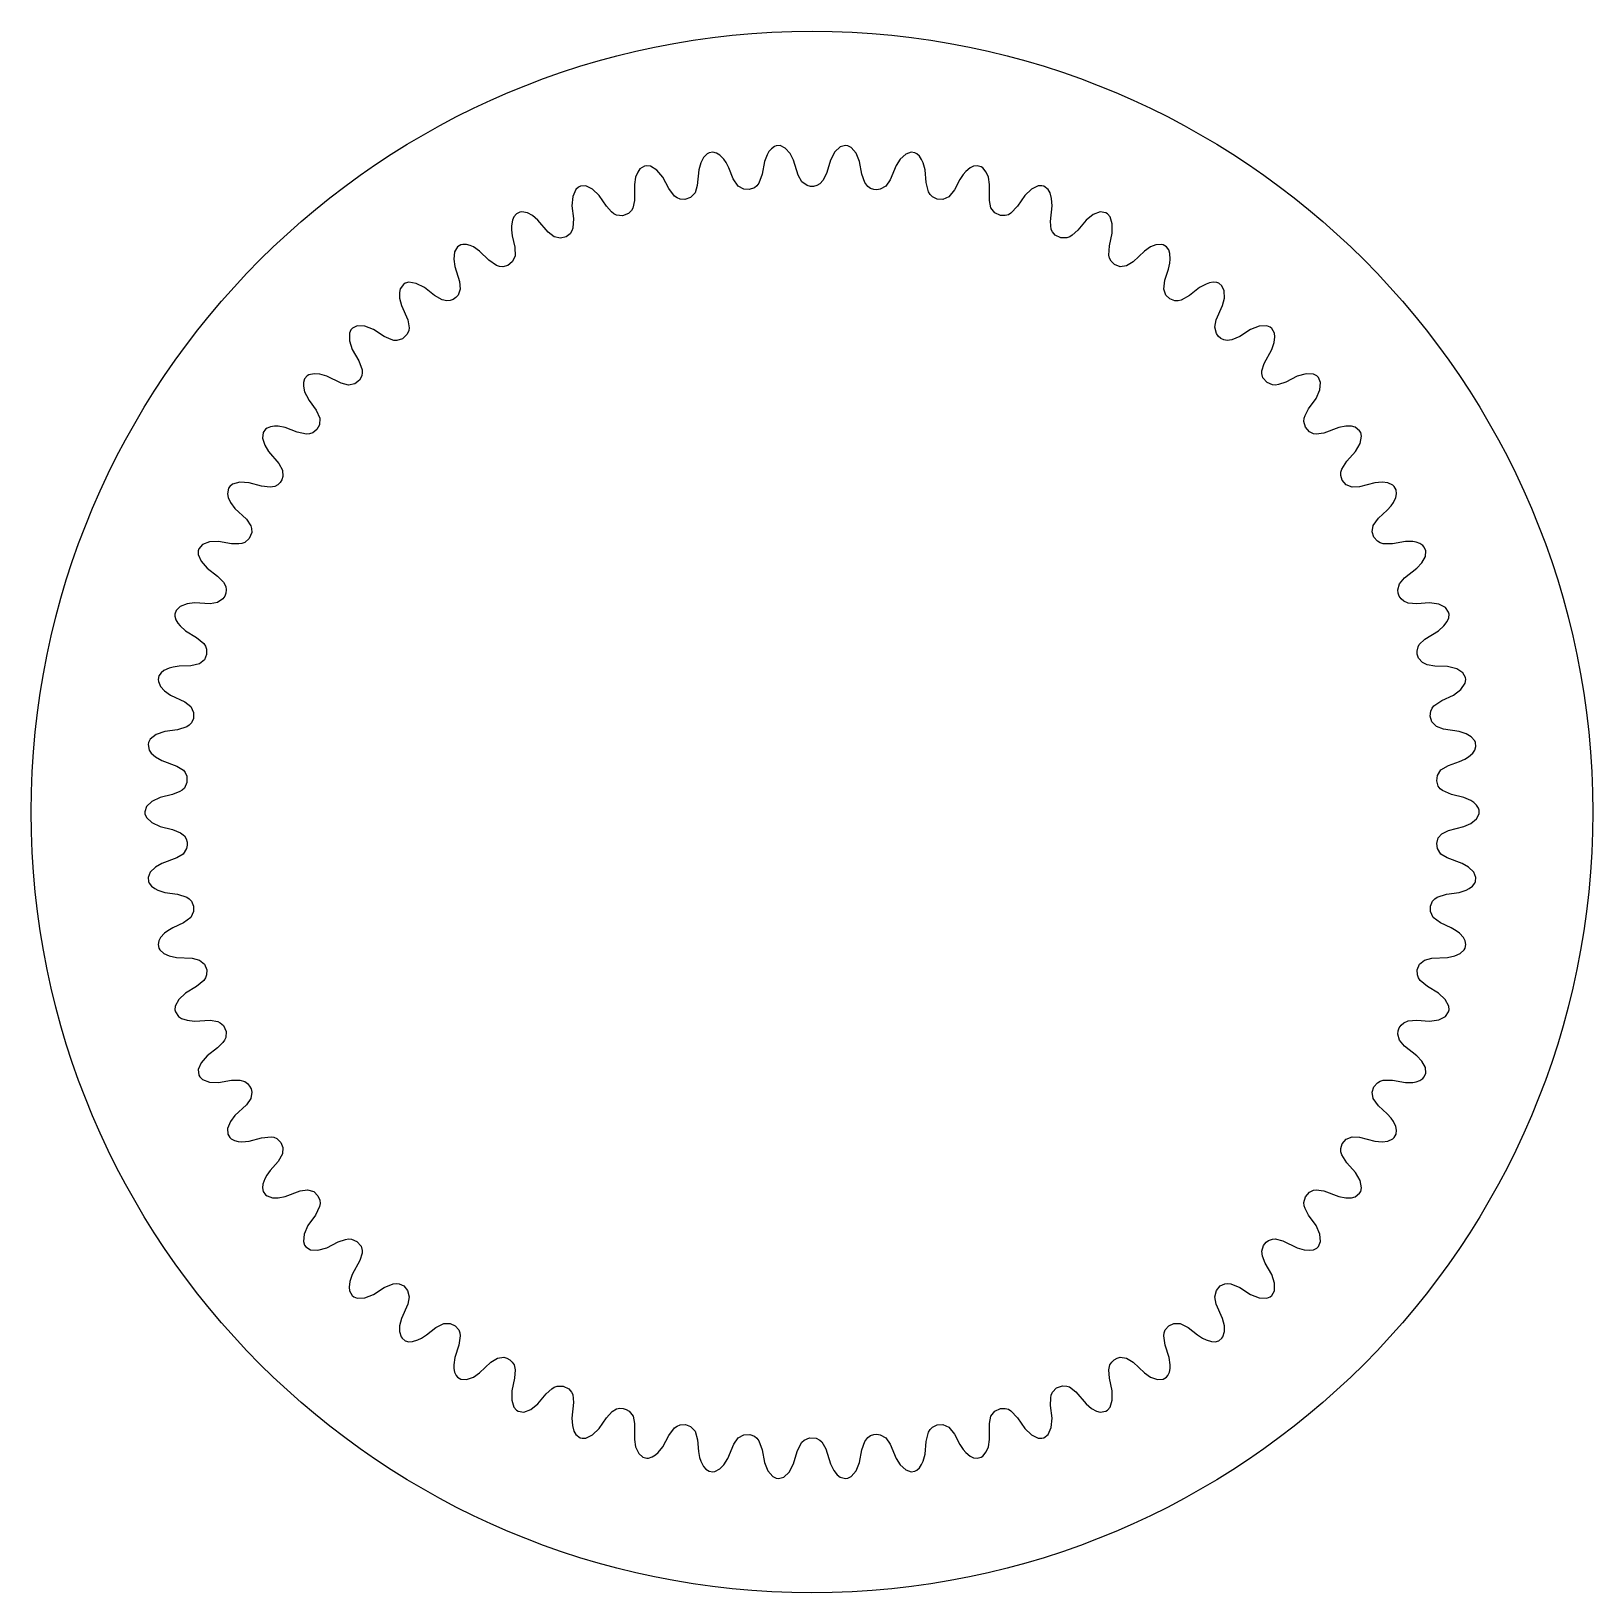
# Model space of a CAD drawing. Header units: millimetres. Extents: x -20.6 to 20.6, y -20.6 to 20.6.
import ezdxf

# ---------------------------------------------------------------- set-up
doc = ezdxf.new("R2010")
doc.units = ezdxf.units.MM

msp = doc.modelspace()

# ---------------------------------------------------------------- linework, layer by layer
msp.add_lwpolyline([(16.519116, -0.834477), (16.560385, -0.685461), (16.652644, -0.57705), (16.832729, -0.489906), (17.237152, -0.385598), (17.415951, -0.306832), (17.568537, -0.184309), (17.63875, -0.05237), (17.63875, 0.05237), (17.621993, 0.101152), (17.568537, 0.184309), (17.494996, 0.252805), (17.415951, 0.306832), (17.237152, 0.385598), (16.906381, 0.465257), (16.672762, 0.564531), (16.612039, 0.61515), (16.560385, 0.685461), (16.519888, 0.821404), (16.534341, 0.966543), (16.625584, 1.110631), (16.829516, 1.231372), (17.1224, 1.334605), (17.264232, 1.40068), (17.357637, 1.456685), (17.468766, 1.556583), (17.524493, 1.638496), (17.553549, 1.732382), (17.542953, 1.836584), (17.521347, 1.883421), (17.424517, 1.991717), (17.295554, 2.0672), (17.109704, 2.127473), (16.696803, 2.190331), (16.508826, 2.258809), (16.390446, 2.381581), (16.345457, 2.533841), (16.359375, 2.662151), (16.395818, 2.741421), (16.445108, 2.803227), (16.653962, 2.947496), (16.961927, 3.092109), (17.158309, 3.24033), (17.268817, 3.403013), (17.288225, 3.499357), (17.28215, 3.555137), (17.211312, 3.682834), (17.045605, 3.788753), (16.806686, 3.847518), (16.466651, 3.858963), (16.267645, 3.893939), (16.141117, 3.951587), (16.039829, 4.068416), (16.005249, 4.174483), (15.998984, 4.254122), (16.024101, 4.362841), (16.055909, 4.426166), (16.207427, 4.57166), (16.562077, 4.792254), (16.709097, 4.920933), (16.797842, 5.041156), (16.835939, 5.13261), (16.845501, 5.230423), (16.833813, 5.285303), (16.75042, 5.405178), (16.574848, 5.49379), (16.33121, 5.528082), (15.991761, 5.505067), (15.764389, 5.524706), (15.644349, 5.573199), (15.575524, 5.632202), (15.526574, 5.705023), (15.497009, 5.78485), (15.486717, 5.871988), (15.530641, 6.036784), (15.661765, 6.187882), (15.992278, 6.443224), (16.125525, 6.586117), (16.217428, 6.758884), (16.229919, 6.907819), (16.188614, 7.00407), (16.153978, 7.042291), (16.072061, 7.097627), (15.977468, 7.131571), (15.883524, 7.150048), (15.688153, 7.15192), (15.352774, 7.094682), (15.098938, 7.093781), (15.023175, 7.116352), (14.94798, 7.160595), (14.857155, 7.26955), (14.8132, 7.408626), (14.840227, 7.57702), (14.980016, 7.768398), (15.208454, 7.978764), (15.312734, 8.095417), (15.376484, 8.183718), (15.439212, 8.319344), (15.458119, 8.416595), (15.447796, 8.514331), (15.396966, 8.605909), (15.35864, 8.64043), (15.226951, 8.701764), (15.078672, 8.720273), (14.884114, 8.70237), (14.479887, 8.597304), (14.28014, 8.586102), (14.122938, 8.652241), (14.02155, 8.77442), (13.983741, 8.89782), (13.98597, 8.985037), (14.006892, 9.061272), (14.141926, 9.276212), (14.367904, 9.530553), (14.489919, 9.744206), (14.527316, 9.937284), (14.507158, 10.033474), (14.479577, 10.082338), (14.364123, 10.171751), (14.268484, 10.197604), (14.119093, 10.201016), (13.927345, 10.163522), (13.535821, 10.0181), (13.328023, 9.987341), (13.258477, 10.000949), (13.15713, 10.047635), (13.044493, 10.175868), (13.004961, 10.328465), (13.011204, 10.409233), (13.036755, 10.480555), (13.13091, 10.659334), (13.329997, 10.935231), (13.429771, 11.160132), (13.447443, 11.356003), (13.389824, 11.490184), (13.349432, 11.529132), (13.261366, 11.572757), (13.065077, 11.584949), (12.827661, 11.520382), (12.524798, 11.365369), (12.333824, 11.299373), (12.259455, 11.284915), (12.178673, 11.290975), (12.033822, 11.353159), (11.924123, 11.483915), (11.893323, 11.591163), (11.890403, 11.661968), (11.952274, 11.862712), (12.155306, 12.227699), (12.221404, 12.411559), (12.240653, 12.559744), (12.22958, 12.658195), (12.158682, 12.785857), (12.114558, 12.820519), (12.02253, 12.855011), (11.826015, 12.847282), (11.596349, 12.759028), (11.310722, 12.57417), (11.10239, 12.480997), (10.973899, 12.465141), (10.885088, 12.483329), (10.806948, 12.523244), (10.742358, 12.578693), (10.691071, 12.649887), (10.6495, 12.815292), (10.69082, 13.011039), (10.855885, 13.394695), (10.903043, 13.584298), (10.899553, 13.779957), (10.838197, 13.916239), (10.755372, 13.980351), (10.706538, 13.99696), (10.60806, 14.005589), (10.50888, 13.989362), (10.417773, 13.959925), (10.246043, 13.866748), (9.980583, 13.653943), (9.75908, 13.529968), (9.681882, 13.512934), (9.594665, 13.515126), (9.462376, 13.566313), (9.356451, 13.666583), (9.298359, 13.826933), (9.327708, 14.062103), (9.425351, 14.356898), (9.459916, 14.5095), (9.472803, 14.617644), (9.461828, 14.76667), (9.431164, 14.860877), (9.374707, 14.941322), (9.285821, 14.996725), (9.235558, 15.008309), (9.09065, 14.998028), (8.95202, 14.94225), (8.790598, 14.832178), (8.488152, 14.544141), (8.31894, 14.43741), (8.149394, 14.418947), (8.001452, 14.47657), (7.908507, 14.566116), (7.868129, 14.643455), (7.849425, 14.720265), (7.863181, 14.973729), (7.937332, 15.305778), (7.940329, 15.551799), (7.879326, 15.738766), (7.81502, 15.813086), (7.767191, 15.842425), (7.622851, 15.864573), (7.437662, 15.798369), (7.244949, 15.645408), (7.027761, 15.383522), (6.87829, 15.247562), (6.815649, 15.204949), (6.739025, 15.178661), (6.58139, 15.178682), (6.429017, 15.255582), (6.358419, 15.341992), (6.327813, 15.405906), (6.305505, 15.614781), (6.348149, 16.030256), (6.336384, 16.225281), (6.295635, 16.369048), (6.246635, 16.455153), (6.131138, 16.544511), (6.076921, 16.558963), (5.978749, 16.554368), (5.801208, 16.469769), (5.624958, 16.298096), (5.435379, 16.015581), (5.261148, 15.830982), (5.19259, 15.791619), (5.108716, 15.767601), (4.979778, 15.773273), (4.836086, 15.840799), (4.732656, 15.976405), (4.693433, 16.172584), (4.693824, 16.590242), (4.662389, 16.783076), (4.607305, 16.921982), (4.51492, 17.034094), (4.471895, 17.062543), (4.3705, 17.088796), (4.273296, 17.074293), (4.183889, 17.031612), (4.068315, 16.936892), (3.998812, 16.853044), (3.912021, 16.722854), (3.765629, 16.44898), (3.615399, 16.265683), (3.459156, 16.197311), (3.313501, 16.205003), (3.185259, 16.265618), (3.123581, 16.327323), (3.08274, 16.395011), (3.019988, 16.640969), (2.991335, 16.979989), (2.940552, 17.168653), (2.899118, 17.254968), (2.842548, 17.338033), (2.768445, 17.403464), (2.722762, 17.427415), (2.619231, 17.443275), (2.478181, 17.393852), (2.333965, 17.261579), (2.229032, 17.096769), (2.064686, 16.712805), (1.951278, 16.547993), (1.802753, 16.464165), (1.715817, 16.452287), (1.631127, 16.460899), (1.548362, 16.490034), (1.473991, 16.541873), (1.396957, 16.645926), (1.320954, 16.861117), (1.25815, 17.195498), (1.163885, 17.422763), (1.034094, 17.57052), (0.94569, 17.613458), (0.890167, 17.621558), (0.748792, 17.584989), (0.604719, 17.451121), (0.487944, 17.234559), (0.391634, 16.908247), (0.294251, 16.701849), (0.207085, 16.606123), (0.127852, 16.562074), (0.042563, 16.541462), (-0.042563, 16.541462), (-0.127852, 16.562074), (-0.267134, 16.660498), (-0.363287, 16.835938), (-0.487944, 17.234559), (-0.575665, 17.409139), (-0.70576, 17.555323), (-0.841086, 17.618763), (-0.94569, 17.613458), (-0.993562, 17.594252), (-1.073904, 17.536653), (-1.138587, 17.459737), (-1.188541, 17.378057), (-1.25815, 17.195498), (-1.320954, 16.861117), (-1.408268, 16.622769), (-1.455747, 16.55956), (-1.523351, 16.504412), (-1.657068, 16.457082), (-1.802753, 16.464165), (-1.951278, 16.547993), (-2.082193, 16.745548), (-2.200127, 17.032827), (-2.273301, 17.17113), (-2.333965, 17.261579), (-2.439364, 17.367506), (-2.523994, 17.419012), (-2.619231, 17.443275), (-2.722762, 17.427415), (-2.768445, 17.403464), (-2.871698, 17.301274), (-2.940552, 17.168653), (-2.991335, 16.979989), (-3.033199, 16.564434), (-3.092068, 16.37323), (-3.208687, 16.248784), (-3.358473, 16.196141), (-3.487323, 16.203543), (-3.568337, 16.235923), (-3.63256, 16.28202), (-3.787222, 16.483299), (-3.947247, 16.783544), (-4.105225, 16.972166), (-4.273296, 17.074293), (-4.3705, 17.088796), (-4.425901, 17.079903), (-4.549846, 17.002689), (-4.607305, 16.921982), (-4.662389, 16.783076), (-4.693824, 16.590242), (-4.693433, 16.172584), (-4.736758, 15.967038), (-4.773673, 15.906548), (-4.85265, 15.827723), (-5.012021, 15.766633), (-5.168849, 15.78256), (-5.242421, 15.816465), (-5.30043, 15.865197), (-5.435379, 16.015581), (-5.624958, 16.298096), (-5.801208, 16.469769), (-5.978749, 16.554368), (-6.124588, 16.546937), (-6.17514, 16.522587), (-6.246635, 16.455153), (-6.326241, 16.275318), (-6.348149, 16.030256), (-6.307971, 15.692408), (-6.319928, 15.438853), (-6.346307, 15.36433), (-6.394301, 15.291472), (-6.495829, 15.211789), (-6.648841, 15.169428), (-6.815649, 15.204949), (-6.973196, 15.328252), (-7.244949, 15.645408), (-7.394408, 15.771247), (-7.526683, 15.840763), (-7.669808, 15.865652), (-7.720985, 15.859213), (-7.81502, 15.813086), (-7.879326, 15.738766), (-7.919363, 15.648145), (-7.945358, 15.500993), (-7.943478, 15.3921), (-7.924529, 15.236784), (-7.857211, 14.933624), (-7.851805, 14.69669), (-7.925821, 14.54304), (-8.041347, 14.454001), (-8.178135, 14.41646), (-8.265127, 14.423103), (-8.340205, 14.44786), (-8.548029, 14.593608), (-8.790598, 14.832178), (-8.95202, 14.94225), (-9.039682, 14.980752), (-9.136711, 15.006931), (-9.235558, 15.008309), (-9.285821, 14.996725), (-9.374707, 14.941322), (-9.449536, 14.811946), (-9.472803, 14.617644), (-9.445069, 14.424243), (-9.319664, 14.025856), (-9.298359, 13.826933), (-9.356451, 13.666583), (-9.414677, 13.600942), (-9.484546, 13.552312), (-9.566323, 13.520507), (-9.656518, 13.511397), (-9.782746, 13.540171), (-9.980583, 13.653943), (-10.246043, 13.866748), (-10.465601, 13.977785), (-10.660326, 14.005355), (-10.755372, 13.980351), (-10.802776, 13.950331), (-10.886226, 13.830496), (-10.907202, 13.73367), (-10.903043, 13.584298), (-10.855885, 13.394695), (-10.69082, 13.011039), (-10.649575, 12.805066), (-10.659644, 12.73492), (-10.701136, 12.631339), (-10.8235, 12.512351), (-10.973899, 12.465141), (-11.05488, 12.467285), (-11.127404, 12.489191), (-11.310722, 12.57417), (-11.596349, 12.759028), (-11.826015, 12.847282), (-12.02253, 12.855011), (-12.15362, 12.79067), (-12.190472, 12.748358), (-12.22958, 12.658195), (-12.231815, 12.461541), (-12.155306, 12.227699), (-11.985152, 11.933076), (-11.896149, 11.695354), (-11.891001, 11.616468), (-11.906375, 11.530588), (-11.968251, 11.417324), (-12.092157, 11.318055), (-12.259455, 11.284915), (-12.452859, 11.336096), (-12.827661, 11.520382), (-13.014633, 11.577083), (-13.163602, 11.588802), (-13.304942, 11.555231), (-13.349432, 11.529132), (-13.417657, 11.44966), (-13.447443, 11.356003), (-13.448498, 11.256937), (-13.414356, 11.11146), (-13.369686, 11.012134), (-13.291023, 10.876878), (-13.109608, 10.624833), (-13.011204, 10.409233), (-13.018628, 10.238847), (-13.089679, 10.111465), (-13.200577, 10.023023), (-13.283138, 9.994822), (-13.361895, 9.987965), (-13.610353, 10.039944), (-13.927345, 10.163522), (-14.119093, 10.201016), (-14.214834, 10.201828), (-14.314323, 10.187621), (-14.405702, 10.149907), (-14.447324, 10.11944), (-14.507158, 10.033474), (-14.524903, 9.885073), (-14.469659, 9.697343), (-14.367904, 9.530553), (-14.095556, 9.213906), (-13.997532, 9.039505), (-13.98768, 8.869242), (-14.015302, 8.785959), (-14.060331, 8.713717), (-14.122938, 8.652241), (-14.202232, 8.6083), (-14.329576, 8.584963), (-14.556247, 8.611496), (-14.884114, 8.70237), (-15.129668, 8.717824), (-15.319484, 8.666368), (-15.396966, 8.605909), (-15.42869, 8.559627), (-15.458119, 8.416595), (-15.439212, 8.319344), (-15.376484, 8.183718), (-15.258377, 8.028078), (-14.955392, 7.740609), (-14.836263, 7.567593), (-14.817853, 7.499162), (-14.815135, 7.387612), (-14.880659, 7.230012), (-15.000252, 7.127317), (-15.075515, 7.097352), (-15.150801, 7.088883), (-15.352774, 7.094682), (-15.688153, 7.15192), (-15.93401, 7.142452), (-16.117646, 7.072058), (-16.212739, 6.961235), (-16.229919, 6.907819), (-16.230302, 6.80954), (-16.154804, 6.627942), (-15.992278, 6.443224), (-15.719728, 6.239578), (-15.56, 6.076574), (-15.500505, 5.961589), (-15.486717, 5.871988), (-15.497009, 5.78485), (-15.526574, 5.705023), (-15.575524, 5.632202), (-15.716194, 5.535773), (-15.914108, 5.506537), (-16.33121, 5.528082), (-16.525389, 5.506454), (-16.707656, 5.435228), (-16.814146, 5.330359), (-16.845501, 5.230423), (-16.844116, 5.178861), (-16.818006, 5.083516), (-16.768343, 4.996146), (-16.709097, 4.920933), (-16.562077, 4.792254), (-16.270323, 4.617227), (-16.077136, 4.452569), (-16.034351, 4.386093), (-16.006115, 4.303543), (-16.008172, 4.161712), (-16.065411, 4.027556), (-16.195605, 3.91739), (-16.42633, 3.863236), (-16.736686, 3.852417), (-16.891793, 3.83183), (-16.997681, 3.806356), (-17.133619, 3.744307), (-17.211312, 3.682834), (-17.267141, 3.601952), (-17.288225, 3.499357), (-17.281631, 3.448199), (-17.221663, 3.315882), (-17.121211, 3.205254), (-16.961927, 3.092109), (-16.586779, 2.908526), (-16.427923, 2.786915), (-16.351725, 2.634335), (-16.354381, 2.47559), (-16.406072, 2.357331), (-16.464574, 2.292606), (-16.530106, 2.24839), (-16.772571, 2.17326), (-17.109704, 2.127473), (-17.341451, 2.044839), (-17.495592, 1.922699), (-17.542953, 1.836584), (-17.553854, 1.781542), (-17.524493, 1.638496), (-17.468766, 1.556583), (-17.357637, 1.456685), (-17.187724, 1.360234), (-16.795929, 1.215547), (-16.618225, 1.103532), (-16.57432, 1.047906), (-16.527832, 0.946468), (-16.525895, 0.775801), (-16.595298, 0.634267), (-16.652644, 0.57705), (-16.718489, 0.539577), (-16.906381, 0.465257), (-17.237152, 0.385598), (-17.459351, 0.279942), (-17.600344, 0.142834), (-17.644027, 0.003492), (-17.63875, -0.05237), (-17.600344, -0.142834), (-17.459351, -0.279942), (-17.237152, -0.385598), (-16.906381, -0.465257), (-16.695316, -0.552062), (-16.595298, -0.634267), (-16.547293, -0.711168), (-16.522387, -0.795303), (-16.518075, -0.88032), (-16.534341, -0.966543), (-16.625584, -1.110631), (-16.795929, -1.215547), (-17.187724, -1.360234), (-17.357637, -1.456685), (-17.497045, -1.594016), (-17.553549, -1.732382), (-17.542953, -1.836584), (-17.521347, -1.883421), (-17.459752, -1.960742), (-17.379659, -2.021447), (-17.295554, -2.0672), (-17.109704, -2.127473), (-16.772571, -2.17326), (-16.530106, -2.24839), (-16.464574, -2.292606), (-16.406072, -2.357331), (-16.35203, -2.488479), (-16.351725, -2.634335), (-16.427923, -2.786915), (-16.618593, -2.927669), (-16.899531, -3.060002), (-17.03395, -3.140087), (-17.121211, -3.205254), (-17.221663, -3.315882), (-17.268817, -3.403013), (-17.288225, -3.499357), (-17.267141, -3.601952), (-17.240908, -3.646363), (-17.133619, -3.744307), (-16.997681, -3.806356), (-16.806686, -3.847518), (-16.389545, -3.868281), (-16.195605, -3.91739), (-16.065411, -4.027556), (-16.005249, -4.174483), (-16.006115, -4.303543), (-16.034351, -4.386093), (-16.077136, -4.452569), (-16.270323, -4.617227), (-16.562077, -4.792254), (-16.742456, -4.959582), (-16.835939, -5.13261), (-16.845501, -5.230423), (-16.833813, -5.285303), (-16.75042, -5.405178), (-16.666907, -5.458476), (-16.525389, -5.506454), (-16.33121, -5.528082), (-15.914108, -5.506537), (-15.706631, -5.539395), (-15.644349, -5.573199), (-15.561626, -5.648083), (-15.492542, -5.804155), (-15.500505, -5.961589), (-15.530641, -6.036784), (-15.576372, -6.097186), (-15.719728, -6.239578), (-15.992278, -6.443224), (-16.154804, -6.627942), (-16.230302, -6.80954), (-16.215494, -6.954816), (-16.188614, -7.00407), (-16.117646, -7.072058), (-15.93401, -7.142452), (-15.688153, -7.15192), (-15.352774, -7.094682), (-15.124582, -7.091217), (-15.000252, -7.127317), (-14.925811, -7.179055), (-14.869744, -7.246549), (-14.832255, -7.322977), (-14.8132, -7.408626), (-14.840227, -7.57702), (-14.955392, -7.740609), (-15.258377, -8.028078), (-15.376484, -8.183718), (-15.450436, -8.364896), (-15.447796, -8.514331), (-15.396966, -8.605909), (-15.35864, -8.64043), (-15.271546, -8.687195), (-15.174004, -8.711395), (-15.078672, -8.720273), (-14.884114, -8.70237), (-14.556247, -8.611496), (-14.303805, -8.58492), (-14.226146, -8.599709), (-14.146861, -8.636118), (-14.04548, -8.735326), (-13.98768, -8.869242), (-13.997532, -9.039505), (-14.117243, -9.244044), (-14.323226, -9.476441), (-14.41517, -9.603045), (-14.469659, -9.697343), (-14.518344, -9.83862), (-14.527316, -9.937284), (-14.507158, -10.033474), (-14.447324, -10.11944), (-14.405702, -10.149907), (-14.268484, -10.197604), (-14.119093, -10.201016), (-13.927345, -10.163522), (-13.535821, -10.0181), (-13.338232, -9.986748), (-13.175145, -10.036643), (-13.061917, -10.147938), (-13.011817, -10.26688), (-13.005211, -10.353875), (-13.018313, -10.431836), (-13.13091, -10.659334), (-13.329997, -10.935231), (-13.429771, -11.160132), (-13.447443, -11.356003), (-13.417657, -11.44966), (-13.385274, -11.495483), (-13.261366, -11.572757), (-13.065077, -11.584949), (-12.827661, -11.520382), (-12.524798, -11.365369), (-12.333824, -11.299373), (-12.259455, -11.284915), (-12.178673, -11.290975), (-12.033822, -11.353159), (-11.924123, -11.483915), (-11.893323, -11.591163), (-11.890403, -11.661968), (-11.952274, -11.862712), (-12.155306, -12.227699), (-12.221404, -12.411559), (-12.240653, -12.559744), (-12.22958, -12.658195), (-12.158682, -12.785857), (-12.114558, -12.820519), (-12.02253, -12.855011), (-11.826015, -12.847282), (-11.596349, -12.759028), (-11.310722, -12.57417), (-11.077813, -12.473241), (-10.999289, -12.464104), (-10.91274, -12.475108), (-10.796488, -12.531167), (-10.691071, -12.649887), (-10.6495, -12.815292), (-10.69082, -13.011039), (-10.855885, -13.394695), (-10.903043, -13.584298), (-10.907202, -13.73367), (-10.866516, -13.873128), (-10.838197, -13.916239), (-10.755372, -13.980351), (-10.660326, -14.005355), (-10.561334, -14.001392), (-10.417773, -13.959925), (-10.320836, -13.910282), (-10.189738, -13.824869), (-9.947205, -13.630921), (-9.736866, -13.521723), (-9.566323, -13.520507), (-9.435506, -13.585015), (-9.34156, -13.691292), (-9.309214, -13.772319), (-9.298377, -13.850627), (-9.337705, -14.101399), (-9.445069, -14.424243), (-9.472803, -14.617644), (-9.468765, -14.713303), (-9.449536, -14.811946), (-9.407242, -14.901297), (-9.374707, -14.941322), (-9.285821, -14.996725), (-9.136711, -15.006931), (-8.95202, -14.94225), (-8.790598, -14.832178), (-8.488152, -14.544141), (-8.31894, -14.43741), (-8.149394, -14.418947), (-8.064819, -14.442315), (-7.990389, -14.483627), (-7.925821, -14.54304), (-7.87792, -14.620006), (-7.848163, -14.746006), (-7.863181, -14.973729), (-7.937332, -15.305778), (-7.940329, -15.551799), (-7.879326, -15.738766), (-7.81502, -15.813086), (-7.767191, -15.842425), (-7.622851, -15.864573), (-7.437662, -15.798369), (-7.244949, -15.645408), (-7.027761, -15.383522), (-6.87829, -15.247562), (-6.815649, -15.204949), (-6.739025, -15.178661), (-6.58139, -15.178682), (-6.429017, -15.255582), (-6.358419, -15.341992), (-6.327813, -15.405906), (-6.305505, -15.614781), (-6.348149, -16.030256), (-6.336384, -16.225281), (-6.295635, -16.369048), (-6.246635, -16.455153), (-6.131138, -16.544511), (-6.076921, -16.558963), (-5.978749, -16.554368), (-5.801208, -16.469769), (-5.624958, -16.298096), (-5.435379, -16.015581), (-5.280674, -15.847802), (-5.168849, -15.78256), (-5.080063, -15.764251), (-4.992515, -15.770116), (-4.911292, -15.7956), (-4.836086, -15.840799), (-4.732656, -15.976405), (-4.693433, -16.172584), (-4.693824, -16.590242), (-4.662389, -16.783076), (-4.582023, -16.961501), (-4.471895, -17.062543), (-4.3705, -17.088796), (-4.319074, -17.084802), (-4.225173, -17.053896), (-4.140431, -16.999871), (-4.068315, -16.936892), (-3.947247, -16.783544), (-3.787222, -16.483299), (-3.63256, -16.28202), (-3.568337, -16.235923), (-3.487323, -16.203543), (-3.34557, -16.198413), (-3.208687, -16.248784), (-3.092068, -16.37323), (-3.026297, -16.600916), (-2.999773, -16.910326), (-2.971357, -17.064192), (-2.940552, -17.168653), (-2.871698, -17.301274), (-2.806368, -17.375754), (-2.722762, -17.427415), (-2.619231, -17.443275), (-2.568473, -17.434099), (-2.439364, -17.367506), (-2.333965, -17.261579), (-2.229032, -17.096769), (-2.064686, -16.712805), (-1.951278, -16.547993), (-1.802753, -16.464165), (-1.644077, -16.458777), (-1.523351, -16.504412), (-1.455747, -16.55956), (-1.408268, -16.622769), (-1.320954, -16.861117), (-1.25815, -17.195498), (-1.163885, -17.422763), (-1.034094, -17.57052), (-0.94569, -17.613458), (-0.890167, -17.621558), (-0.748792, -17.584989), (-0.604719, -17.451121), (-0.487944, -17.234559), (-0.391634, -16.908247), (-0.307893, -16.724361), (-0.267134, -16.660498), (-0.207085, -16.606123), (-0.062218, -16.543978), (0.108132, -16.554556), (0.207085, -16.606123), (0.260416, -16.652788), (0.363287, -16.835938), (0.487944, -17.234559), (0.575665, -17.409139), (0.669807, -17.525185), (0.748792, -17.584989), (0.890167, -17.621558), (0.94569, -17.613458), (1.034094, -17.57052), (1.163885, -17.422763), (1.25815, -17.195498), (1.320954, -16.861117), (1.396957, -16.645926), (1.473991, -16.541873), (1.548362, -16.490034), (1.631127, -16.460899), (1.715817, -16.452287), (1.802753, -16.464165), (1.951278, -16.547993), (2.064686, -16.712805), (2.229032, -17.096769), (2.333965, -17.261579), (2.478181, -17.393852), (2.619231, -17.443275), (2.722762, -17.427415), (2.768445, -17.403464), (2.842548, -17.338033), (2.899118, -17.254968), (2.940552, -17.168653), (2.991335, -16.979989), (3.019988, -16.640969), (3.08274, -16.395011), (3.123581, -16.327323), (3.185259, -16.265618), (3.313501, -16.205003), (3.459156, -16.197311), (3.615399, -16.265683), (3.765629, -16.44898), (3.912021, -16.722854), (3.998812, -16.853044), (4.068315, -16.936892), (4.183889, -17.031612), (4.273296, -17.074293), (4.3705, -17.088796), (4.471895, -17.062543), (4.51492, -17.034094), (4.607305, -16.921982), (4.662389, -16.783076), (4.693824, -16.590242), (4.693433, -16.172584), (4.732656, -15.976405), (4.836086, -15.840799), (4.979778, -15.773273), (5.108716, -15.767601), (5.19259, -15.791619), (5.261148, -15.830982), (5.435379, -16.015581), (5.624958, -16.298096), (5.801208, -16.469769), (5.978749, -16.554368), (6.076921, -16.558963), (6.131138, -16.544511), (6.246635, -16.455153), (6.326241, -16.275318), (6.348149, -16.030256), (6.307971, -15.692408), (6.312409, -15.490401), (6.32468, -15.41564), (6.358419, -15.341992), (6.467039, -15.227754), (6.627755, -15.170296), (6.739025, -15.178661), (6.806436, -15.200513), (6.973196, -15.328252), (7.244949, -15.645408), (7.394408, -15.771247), (7.526683, -15.840763), (7.622851, -15.864573), (7.767191, -15.842425), (7.81502, -15.813086), (7.879326, -15.738766), (7.940329, -15.551799), (7.937332, -15.305778), (7.863181, -14.973729), (7.848163, -14.746006), (7.87792, -14.620006), (7.925821, -14.54304), (7.990389, -14.483627), (8.064819, -14.442315), (8.149394, -14.418947), (8.31894, -14.43741), (8.488152, -14.544141), (8.790598, -14.832178), (8.95202, -14.94225), (9.136711, -15.006931), (9.285821, -14.996725), (9.374707, -14.941322), (9.407242, -14.901297), (9.449536, -14.811946), (9.468765, -14.713303), (9.472803, -14.617644), (9.445069, -14.424243), (9.337705, -14.101399), (9.298377, -13.850627), (9.309214, -13.772319), (9.34156, -13.691292), (9.435506, -13.585015), (9.566323, -13.520507), (9.736866, -13.521723), (9.947205, -13.630921), (10.189738, -13.824869), (10.320836, -13.910282), (10.417773, -13.959925), (10.561334, -14.001392), (10.660326, -14.005355), (10.755372, -13.980351), (10.838197, -13.916239), (10.866516, -13.873128), (10.907202, -13.73367), (10.903043, -13.584298), (10.855885, -13.394695), (10.69082, -13.011039), (10.6495, -12.815292), (10.691071, -12.649887), (10.796488, -12.531167), (10.91274, -12.475108), (10.999289, -12.464104), (11.077813, -12.473241), (11.310722, -12.57417), (11.596349, -12.759028), (11.826015, -12.847282), (12.02253, -12.855011), (12.114558, -12.820519), (12.158682, -12.785857), (12.22958, -12.658195), (12.231815, -12.461541), (12.155306, -12.227699), (11.985152, -11.933076), (11.909568, -11.74569), (11.891562, -11.607819), (11.93713, -11.460063), (12.008852, -11.374611), (12.073123, -11.327168), (12.178673, -11.290975), (12.249239, -11.284473), (12.452859, -11.336096), (12.827661, -11.520382), (13.014633, -11.577083), (13.163602, -11.588802), (13.261366, -11.572757), (13.349432, -11.529132), (13.389824, -11.490184), (13.447443, -11.356003), (13.429771, -11.160132), (13.329997, -10.935231), (13.13091, -10.659334), (13.036755, -10.480555), (13.011204, -10.409233), (13.004961, -10.328465), (13.044493, -10.175868), (13.15713, -10.047635), (13.258477, -10.000949), (13.328023, -9.987341), (13.535821, -10.0181), (13.927345, -10.163522), (14.119093, -10.201016), (14.268484, -10.197604), (14.364123, -10.171751), (14.479577, -10.082338), (14.507158, -10.033474), (14.527316, -9.937284), (14.489919, -9.744206), (14.367904, -9.530553), (14.141926, -9.276212), (14.006892, -9.061272), (13.98597, -8.985037), (13.983741, -8.89782), (14.02155, -8.77442), (14.122938, -8.652241), (14.28014, -8.586102), (14.479887, -8.597304), (14.884114, -8.70237), (15.078672, -8.720273), (15.226951, -8.701764), (15.35864, -8.64043), (15.396966, -8.605909), (15.447796, -8.514331), (15.458119, -8.416595), (15.439212, -8.319344), (15.376484, -8.183718), (15.312734, -8.095417), (15.208454, -7.978764), (14.980016, -7.768398), (14.840227, -7.57702), (14.8132, -7.408626), (14.857155, -7.26955), (14.94798, -7.160595), (15.023175, -7.116352), (15.098938, -7.093781), (15.352774, -7.094682), (15.688153, -7.15192), (15.883524, -7.150048), (15.977468, -7.131571), (16.072061, -7.097627), (16.153978, -7.042291), (16.188614, -7.00407), (16.229919, -6.907819), (16.217428, -6.758884), (16.125525, -6.586117), (15.992278, -6.443224), (15.661765, -6.187882), (15.530641, -6.036784), (15.486717, -5.871988), (15.497009, -5.78485), (15.526574, -5.705023), (15.575524, -5.632202), (15.644349, -5.573199), (15.764389, -5.524706), (15.991761, -5.505067), (16.33121, -5.528082), (16.574848, -5.49379), (16.75042, -5.405178), (16.833813, -5.285303), (16.845501, -5.230423), (16.835939, -5.13261), (16.742456, -4.959582), (16.562077, -4.792254), (16.270323, -4.617227), (16.077136, -4.452569), (16.034351, -4.386093), (16.006115, -4.303543), (16.005249, -4.174483), (16.065411, -4.027556), (16.195605, -3.91739), (16.389545, -3.868281), (16.806686, -3.847518), (16.997681, -3.806356), (17.133619, -3.744307), (17.240908, -3.646363), (17.267141, -3.601952), (17.288225, -3.499357), (17.268817, -3.403013), (17.221663, -3.315882), (17.121211, -3.205254), (17.03395, -3.140087), (16.899531, -3.060002), (16.618593, -2.927669), (16.427923, -2.786915), (16.351725, -2.634335), (16.35203, -2.488479), (16.406072, -2.357331), (16.464574, -2.292606), (16.530106, -2.24839), (16.772571, -2.17326), (17.109704, -2.127473), (17.295554, -2.0672), (17.379659, -2.021447), (17.459752, -1.960742), (17.521347, -1.883421), (17.542953, -1.836584), (17.553549, -1.732382), (17.497045, -1.594016), (17.357637, -1.456685), (17.187724, -1.360234), (16.795929, -1.215547), (16.625584, -1.110631), (16.534341, -0.966543)], close=True)
msp.add_circle((0, 0), 20.644027)

doc.saveas('drawing.dxf')
